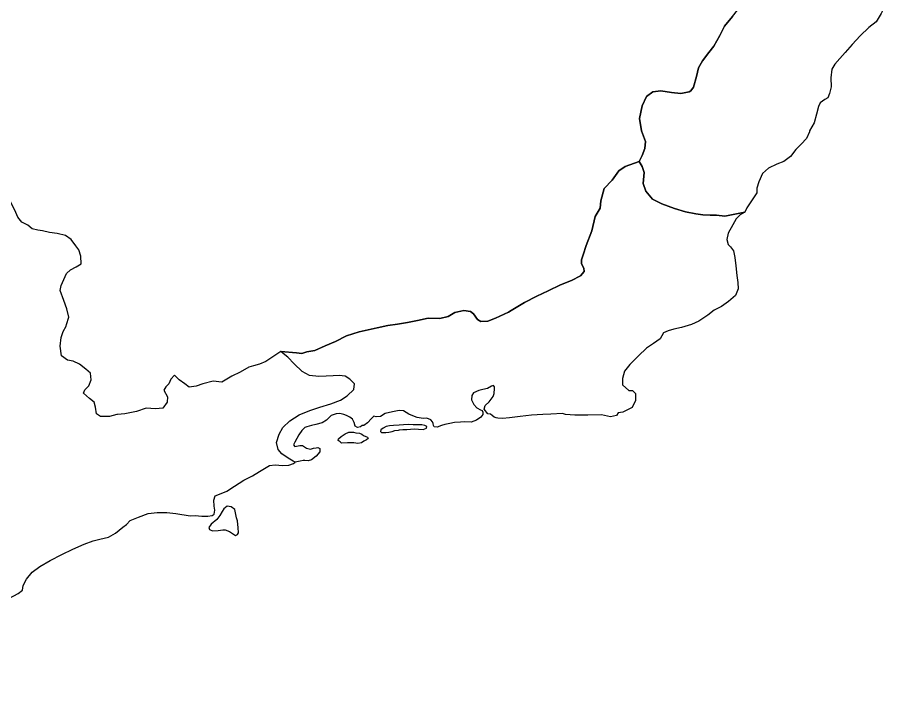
# Model space of a CAD drawing. Extents: x -73.8 to -34.9, y -33.8 to 5.4.
# Drawn here: x -47.04 to -39.7, y -25.24 to -19.59 of the extents above; entities that cross this region are included whole.
import ezdxf

# ---------------------------------------------------------------- set-up
doc = ezdxf.new("R2010")
doc.units = 0

# ---------------------------------------------------------------- blocks, each defined once
blk = doc.blocks.new('BLK7')
at = {"color": 7, "linetype": 'CONTINUOUS'}
blk.add_lwpolyline([(-41.802585, -20.802637), (-41.777303, -20.751245), (-41.755017, -20.693149), (-41.750045, -20.632832), (-41.781662, -20.542829), (-41.798326, -20.440223), (-41.777387, -20.333811), (-41.741029, -20.252841), (-41.687838, -20.215648), (-41.618979, -20.207303), (-41.530219, -20.219403), (-41.450226, -20.228628), (-41.379363, -20.215433), (-41.365563, -20.205215), (-41.34486, -20.174909), (-41.319105, -20.086641), (-41.30193, -20.012825), (-41.269045, -19.952847), (-41.213858, -19.883187), (-41.171915, -19.830615), (-41.123484, -19.738423), (-41.082426, -19.660593), (-41.015055, -19.57854), (-40.974346, -19.527216), (-40.967854, -19.472651), (-40.967078, -19.362117), (-40.969508, -19.256424), (-40.986913, -19.174834), (-40.992999, -19.159164), (-41.02177, -19.101402), (-41.072745, -19.022203), (-41.148576, -18.96431), (-41.193208, -18.903009), (-41.175317, -18.884475), (-41.115218, -18.865248), (-41.026582, -18.871586), (-40.936011, -18.871984), (-40.910549, -18.82758), (-40.932778, -18.775108), (-40.986884, -18.715704), (-41.002353, -18.671933), (-40.996941, -18.617468), (-40.980471, -18.534606), (-41.013413, -18.466755), (-41.078271, -18.421845), (-41.137092, -18.392591), (-41.13564, -18.31653), (-41.10599, -18.215492), (-41.022822, -18.170567), (-40.948688, -18.118203), (-40.883433, -18.091758), (-40.810405, -18.119943), (-40.744932, -18.127933), (-40.752008, -18.098544), (-40.806705, -18.058735), (-40.897925, -17.996165), (-40.900597, -17.9768), (-40.837411, -17.971208), (-40.782156, -17.971907), (-40.713031, -17.965854), (-40.627845, -17.950583), (-40.531039, -17.930995), (-40.376117, -17.934713), (-40.29861, -17.96006), (-40.210747, -18.00986), (-40.137048, -18.076721), (-40.051857, -18.122006), (-39.975725, -18.158735), (-39.892862, -18.204084), (-39.815927, -18.249829), (-39.739961, -18.297891), (-39.70849, -18.329862), (-39.7002, -18.385412), (-39.708909, -18.452604), (-39.713964, -18.534425), (-39.720044, -18.589952), (-39.731184, -18.642436), (-39.756626, -18.682277), (-39.789953, -18.728473), (-39.794808, -18.826367), (-39.790228, -18.893697), (-39.781646, -18.965301), (-39.756188, -19.036716), (-39.727101, -19.107831), (-39.708348, -19.198111), (-39.716797, -19.307771), (-39.724219, -19.415062), (-39.741139, -19.496736), (-39.74821, -19.52599), (-39.761484, -19.553449), (-39.805839, -19.625869), (-39.865768, -19.673145), (-39.93825, -19.743231), (-40.006985, -19.81531), (-40.065347, -19.881969), (-40.110402, -19.934937), (-40.152472, -19.980776), (-40.177887, -20.022998), (-40.185923, -20.097165), (-40.1854, -20.171805), (-40.197344, -20.229055), (-40.211211, -20.26463), (-40.237977, -20.27825), (-40.276826, -20.306616), (-40.291016, -20.338773), (-40.307114, -20.404413), (-40.328653, -20.477388), (-40.36775, -20.544865), (-40.36583, -20.55276), (-40.392645, -20.607772), (-40.437041, -20.657281), (-40.48187, -20.702224), (-40.527938, -20.761063), (-40.581618, -20.803247), (-40.640784, -20.825147), (-40.71253, -20.857217), (-40.762269, -20.903667), (-40.794141, -20.972894), (-40.810307, -21.025942), (-40.811565, -21.067474), (-40.868022, -21.150137), (-40.893635, -21.193568), (-40.912451, -21.230717), (-41.078914, -21.26313), (-41.149686, -21.253565), (-41.204849, -21.254302), (-41.265094, -21.2531), (-41.324807, -21.24377), (-41.410913, -21.227164), (-41.505293, -21.199591), (-41.610554, -21.158913), (-41.689875, -21.119727), (-41.747, -21.051212), (-41.769276, -20.988235), (-41.760833, -20.89537), (-41.777259, -20.843499)], close=True, dxfattribs=at)
at = {"flags": 1}
for tag in ['CODEST', 'UF', 'NOMEST', 'REGIAO']:
    blk.add_attdef(tag, (0, 0), '', height=0.2, dxfattribs=at)
blk = doc.blocks.new('BLK12')
at = {"color": 7, "linetype": 'CONTINUOUS'}
blk.add_lwpolyline([(-41.015055, -19.57854), (-41.082426, -19.660593), (-41.123484, -19.738423), (-41.171915, -19.830615), (-41.213858, -19.883187), (-41.269045, -19.952847), (-41.30193, -20.012825), (-41.319105, -20.086641), (-41.34486, -20.174909), (-41.365563, -20.205215), (-41.379363, -20.215433), (-41.450226, -20.228628), (-41.530219, -20.219403), (-41.618979, -20.207303), (-41.687838, -20.215648), (-41.741029, -20.252841), (-41.777387, -20.333811), (-41.798326, -20.440223), (-41.781662, -20.542829), (-41.750045, -20.632832), (-41.755017, -20.693149), (-41.777303, -20.751245), (-41.802585, -20.802637), (-41.920553, -20.84446), (-41.973991, -20.881685), (-42.030389, -20.959492), (-42.097329, -21.028804), (-42.124698, -21.13343), (-42.130893, -21.195031), (-42.172095, -21.264858), (-42.200677, -21.385748), (-42.247375, -21.511381), (-42.274552, -21.588323), (-42.288441, -21.630858), (-42.287024, -21.664241), (-42.268059, -21.701012), (-42.264451, -21.730777), (-42.297481, -21.765423), (-42.37333, -21.805368), (-42.464338, -21.841718), (-42.570224, -21.894066), (-42.665758, -21.937571), (-42.768044, -21.990733), (-42.881689, -22.058479), (-42.902814, -22.073764), (-43.013071, -22.122722), (-43.078103, -22.147832), (-43.136082, -22.151643), (-43.164685, -22.133857), (-43.199291, -22.085231), (-43.224089, -22.068338), (-43.280521, -22.059267), (-43.354922, -22.075617), (-43.412051, -22.108189), (-43.48149, -22.125328), (-43.580843, -22.123493), (-43.670095, -22.141798), (-43.75576, -22.158679), (-43.839148, -22.173063), (-43.920173, -22.186106), (-43.921409, -22.186181), (-44.010722, -22.205472), (-44.161313, -22.237626), (-44.268369, -22.271736), (-44.360951, -22.318843), (-44.447942, -22.357476), (-44.536307, -22.394989), (-44.603904, -22.408108), (-44.645325, -22.422041), (-44.690575, -22.415319), (-44.822293, -22.404838), (-44.947387, -22.48983), (-45.000876, -22.511296), (-45.053571, -22.525746), (-45.092757, -22.537135), (-45.163735, -22.579206), (-45.235325, -22.612007), (-45.319522, -22.664), (-45.391276, -22.653834), (-45.479845, -22.675821), (-45.536082, -22.69611), (-45.594194, -22.706035), (-45.632053, -22.67779), (-45.6777, -22.644124), (-45.7175, -22.603188), (-45.748009, -22.637198), (-45.76693, -22.677591), (-45.791699, -22.703189), (-45.808936, -22.729572), (-45.775729, -22.785943), (-45.779377, -22.831379), (-45.817682, -22.88318), (-45.877423, -22.888453), (-45.955421, -22.880668), (-46.038911, -22.909088), (-46.13787, -22.93008), (-46.197732, -22.934079), (-46.203912, -22.935532), (-46.264407, -22.951145), (-46.340652, -22.953536), (-46.37579, -22.928457), (-46.384918, -22.87431), (-46.394732, -22.830641), (-46.433813, -22.801081), (-46.483761, -22.754584), (-46.472613, -22.728535), (-46.440693, -22.693414), (-46.420795, -22.643742), (-46.426308, -22.58594), (-46.464238, -22.552827), (-46.51757, -22.511105), (-46.571291, -22.485636), (-46.62044, -22.476203), (-46.669676, -22.440047), (-46.681139, -22.360417), (-46.673581, -22.286923), (-46.654984, -22.235011), (-46.632264, -22.191048), (-46.627988, -22.176925), (-46.609878, -22.115743), (-46.625934, -22.043286), (-46.65172, -21.974734), (-46.680697, -21.891216), (-46.672881, -21.847907), (-46.629387, -21.747306), (-46.593769, -21.714399), (-46.546621, -21.689107), (-46.503206, -21.663969), (-46.507563, -21.601458), (-46.525115, -21.547655), (-46.550335, -21.513925), (-46.587693, -21.459816), (-46.637716, -21.424822), (-46.706544, -21.41036), (-46.770143, -21.401452), (-46.830249, -21.387727), (-46.868952, -21.381217), (-46.916523, -21.370419), (-46.955167, -21.338329), (-47.003307, -21.314749), (-47.037505, -21.270838), (-47.055308, -21.233223)], dxfattribs=at)
at = {"flags": 1}
for tag in ['CODEST', 'UF', 'NOMEST', 'REGIAO']:
    blk.add_attdef(tag, (0, 0), '', height=0.2, dxfattribs=at)
blk = doc.blocks.new('REGION6')
at = {"color": 7, "linetype": 'CONTINUOUS'}
for points in [[(-44.822293, -22.404838), (-44.690575, -22.415319), (-44.645325, -22.422041), (-44.603904, -22.408108), (-44.536307, -22.394989), (-44.447942, -22.357476), (-44.360951, -22.318843), (-44.268369, -22.271736), (-44.161313, -22.237626), (-44.010722, -22.205472), (-43.921409, -22.186181), (-43.920173, -22.186106), (-43.839148, -22.173063), (-43.75576, -22.158679), (-43.670095, -22.141798), (-43.580843, -22.123493), (-43.48149, -22.125328), (-43.412051, -22.108189), (-43.354922, -22.075617), (-43.280521, -22.059267), (-43.224089, -22.068338), (-43.199291, -22.085231), (-43.164685, -22.133857), (-43.136082, -22.151643), (-43.078103, -22.147832), (-43.013071, -22.122722), (-42.902814, -22.073764), (-42.881689, -22.058479), (-42.768044, -21.990733), (-42.665758, -21.937571), (-42.570224, -21.894066), (-42.464338, -21.841718), (-42.37333, -21.805368), (-42.297481, -21.765423), (-42.264451, -21.730777), (-42.268059, -21.701012), (-42.287024, -21.664241), (-42.288441, -21.630858), (-42.274552, -21.588323), (-42.247375, -21.511381), (-42.200677, -21.385748), (-42.172095, -21.264858), (-42.130893, -21.195031), (-42.124698, -21.13343), (-42.097329, -21.028804), (-42.030389, -20.959492), (-41.973991, -20.881685), (-41.920553, -20.84446), (-41.802585, -20.802637), (-41.777259, -20.843499), (-41.760833, -20.89537), (-41.769276, -20.988235), (-41.747, -21.051212), (-41.689875, -21.119727), (-41.610554, -21.158913), (-41.505293, -21.199591), (-41.410913, -21.227164), (-41.324807, -21.24377), (-41.265094, -21.2531), (-41.204849, -21.254302), (-41.149686, -21.253565), (-41.078914, -21.26313), (-40.912451, -21.230717), (-40.95227, -21.252224), (-40.985033, -21.286016), (-41.012619, -21.335226), (-41.053055, -21.406101), (-41.063031, -21.459651), (-41.053119, -21.501299), (-41.032703, -21.522609), (-41.007473, -21.556146), (-40.996182, -21.612583), (-40.988527, -21.683071), (-40.97991, -21.763802), (-40.969469, -21.823742), (-40.967209, -21.875166), (-40.990292, -21.933232), (-41.048924, -21.981554), (-41.108016, -22.025314), (-41.158876, -22.051193), (-41.170751, -22.056733), (-41.224085, -22.096566), (-41.298668, -22.148407), (-41.3606, -22.17627), (-41.446372, -22.201398), (-41.510731, -22.216776), (-41.557964, -22.229649), (-41.596078, -22.247544), (-41.625205, -22.296893), (-41.68003, -22.336747), (-41.741161, -22.375927), (-41.807632, -22.439629), (-41.882014, -22.513117), (-41.925521, -22.570447), (-41.941343, -22.631414), (-41.941582, -22.685448), (-41.890022, -22.733217), (-41.858876, -22.733121), (-41.834266, -22.757654), (-41.834037, -22.81624), (-41.861156, -22.875791), (-41.938767, -22.915094), (-41.978034, -22.922702), (-41.992438, -22.943344), (-42.042683, -22.954076), (-42.118911, -22.939169), (-42.234991, -22.939858), (-42.344702, -22.942286), (-42.423888, -22.936638), (-42.448545, -22.925798), (-42.545496, -22.931743), (-42.613905, -22.935563), (-42.708325, -22.942375), (-42.803829, -22.951509), (-42.895448, -22.962614), (-42.952462, -22.968936), (-42.99263, -22.967149), (-43.007833, -22.964759), (-43.024648, -22.957875), (-43.04068, -22.945176), (-43.055465, -22.932388), (-43.078126, -22.930508), (-43.108782, -22.891177), (-43.10006, -22.859481), (-43.065059, -22.828269), (-43.033752, -22.78234), (-43.024406, -22.758662), (-43.02408, -22.747125), (-43.02182, -22.728546), (-43.020292, -22.700807), (-43.029805, -22.691104), (-43.045578, -22.696804), (-43.080308, -22.715327), (-43.118169, -22.725999), (-43.153735, -22.734202), (-43.197283, -22.752158), (-43.211723, -22.775028), (-43.213808, -22.812026), (-43.195816, -22.849954), (-43.170986, -22.879345), (-43.139686, -22.895615), (-43.125459, -22.901543), (-43.119297, -22.916088), (-43.119078, -22.934498), (-43.136001, -22.957549), (-43.172656, -22.984264), (-43.219041, -22.998972), (-43.276756, -22.997163), (-43.309125, -22.999369), (-43.357594, -23.003813), (-43.398332, -23.011176), (-43.440233, -23.019759), (-43.46835, -23.028561), (-43.504929, -23.041381), (-43.528869, -23.039522), (-43.534737, -23.02839), (-43.537306, -23.011276), (-43.543436, -22.996704), (-43.558546, -22.979271), (-43.59074, -22.967577), (-43.621969, -22.968489), (-43.672583, -22.961448), (-43.709925, -22.947759), (-43.743697, -22.931521), (-43.788371, -22.903302), (-43.824838, -22.901051), (-43.880303, -22.912695), (-43.941846, -22.927014), (-43.982621, -22.951522), (-44.017444, -22.954888), (-44.037979, -22.948117), (-44.058998, -22.96905), (-44.092742, -23.004622), (-44.123677, -23.027328), (-44.137319, -23.029338), (-44.151711, -23.038314), (-44.175006, -23.045539), (-44.194637, -23.034079), (-44.204357, -23.003543), (-44.218894, -22.975613), (-44.241499, -22.957408), (-44.267595, -22.942875), (-44.290701, -22.935074), (-44.323783, -22.927882), (-44.355049, -22.928646), (-44.397824, -22.94395), (-44.436505, -22.98207), (-44.472426, -23.006172), (-44.526563, -23.020981), (-44.563629, -23.02898), (-44.603042, -23.039419), (-44.618964, -23.044986), (-44.644788, -23.07076), (-44.671083, -23.1081), (-44.703395, -23.167723), (-44.714247, -23.192603), (-44.704544, -23.205878), (-44.661161, -23.197527), (-44.63982, -23.197408), (-44.604378, -23.21952), (-44.572388, -23.227983), (-44.546525, -23.220654), (-44.525506, -23.215921), (-44.50933, -23.213788), (-44.492508, -23.220844), (-44.49424, -23.249796), (-44.525513, -23.287463), (-44.563543, -23.318611), (-44.59193, -23.326092), (-44.620961, -23.324376), (-44.632308, -23.323902), (-44.65953, -23.330148), (-44.70045, -23.338359), (-44.71752, -23.327833), (-44.759322, -23.304918), (-44.812143, -23.267631), (-44.843583, -23.230227), (-44.858805, -23.172245), (-44.837193, -23.101725), (-44.804667, -23.044419), (-44.745778, -22.987871), (-44.666416, -22.938176), (-44.578762, -22.900647), (-44.49419, -22.873647), (-44.400935, -22.846078), (-44.319192, -22.815706), (-44.262983, -22.778798), (-44.207951, -22.725802), (-44.20134, -22.678105), (-44.239202, -22.637768), (-44.27856, -22.611351), (-44.33139, -22.606507), (-44.380007, -22.60831), (-44.440919, -22.613148), (-44.500833, -22.614441), (-44.581304, -22.607703), (-44.642474, -22.572089), (-44.710597, -22.506846), (-44.764282, -22.451113), (-44.801251, -22.420937)], [(-43.980725, -23.07939), (-43.973978, -23.085877), (-43.955177, -23.085828), (-43.936205, -23.088071), (-43.911337, -23.085321), (-43.88307, -23.077737), (-43.859798, -23.07047), (-43.831282, -23.066319), (-43.821304, -23.065673), (-43.793953, -23.062744), (-43.760284, -23.060551), (-43.729111, -23.058514), (-43.699101, -23.0577), (-43.662686, -23.058764), (-43.622357, -23.061865), (-43.593056, -23.051857), (-43.591706, -23.036786), (-43.608696, -23.02754), (-43.632812, -23.023371), (-43.661738, -23.02182), (-43.705623, -23.021244), (-43.748263, -23.020575), (-43.789488, -23.022107), (-43.825558, -23.0256), (-43.873026, -23.027515), (-43.906697, -23.029682), (-43.935041, -23.036112), (-43.960302, -23.050412), (-43.977999, -23.065379)], [(-44.086771, -23.138019), (-44.098587, -23.147992), (-44.121476, -23.160969), (-44.143038, -23.175014), (-44.172851, -23.179194), (-44.205748, -23.175487), (-44.261052, -23.174321), (-44.309865, -23.176194), (-44.323182, -23.165481), (-44.337746, -23.154843), (-44.335063, -23.139681), (-44.312557, -23.120989), (-44.280231, -23.099379), (-44.247505, -23.083507), (-44.209885, -23.083472), (-44.189246, -23.091411), (-44.1602, -23.094206), (-44.13831, -23.102058), (-44.123825, -23.111526), (-44.105677, -23.119608), (-44.091356, -23.126777)]]:
    blk.add_lwpolyline(points, close=True, dxfattribs=at)
at = {"flags": 1}
for tag in ['CODEST', 'UF', 'NOMEST', 'REGIAO']:
    blk.add_attdef(tag, (0, 0), '', height=0.2, dxfattribs=at)
blk = doc.blocks.new('REGION8')
at = {"color": 7, "linetype": 'CONTINUOUS'}
for points in [[(-53.049695, -22.550382), (-53.003278, -22.557019), (-52.940578, -22.561214), (-52.887773, -22.581661), (-52.828721, -22.597413), (-52.759733, -22.600332), (-52.658272, -22.589049), (-52.536428, -22.609915), (-52.454752, -22.624158), (-52.389575, -22.620013), (-52.323229, -22.608882), (-52.281844, -22.608424), (-52.245519, -22.604541), (-52.165577, -22.579296), (-52.12454, -22.553332), (-52.085788, -22.544751), (-52.037926, -22.560356), (-51.971161, -22.581489), (-51.862689, -22.621707), (-51.818663, -22.629198), (-51.799756, -22.63472), (-51.729115, -22.658016), (-51.637135, -22.679801), (-51.555611, -22.676226), (-51.480405, -22.670395), (-51.432787, -22.666144), (-51.402674, -22.665645), (-51.36226, -22.678862), (-51.315364, -22.702379), (-51.255718, -22.734922), (-51.188416, -22.771938), (-51.127571, -22.798624), (-51.069362, -22.818388), (-51.027664, -22.829182), (-50.954427, -22.845145), (-50.916584, -22.851353), (-50.91784, -22.851377), (-50.849604, -22.867391), (-50.764854, -22.889983), (-50.707893, -22.906169), (-50.618379, -22.915845), (-50.546651, -22.917757), (-50.468667, -22.918339), (-50.38455, -22.912951), (-50.319106, -22.914905), (-50.279775, -22.927875), (-50.207882, -22.93542), (-50.206656, -22.934233), (-50.127798, -22.920729), (-50.039961, -22.913909), (-49.976897, -22.920413), (-49.927174, -22.943452), (-49.872234, -22.972127), (-49.819331, -23.01589), (-49.780336, -23.056536), (-49.741103, -23.104112), (-49.733339, -23.110849), (-49.685154, -23.161641), (-49.666403, -23.197021), (-49.654012, -23.230259), (-49.64269, -23.269315), (-49.633808, -23.310753), (-49.630595, -23.372033), (-49.627377, -23.433312), (-49.623448, -23.477203), (-49.609418, -23.560178), (-49.590688, -23.631441), (-49.572388, -23.688818), (-49.548749, -23.754145), (-49.539796, -23.795573), (-49.552911, -23.82026), (-49.573621, -23.845162), (-49.575359, -23.869525), (-49.543773, -23.90568), (-49.521147, -23.93861), (-49.489027, -23.989789), (-49.488911, -23.993259), (-49.429492, -24.063316), (-49.381893, -24.119804), (-49.344958, -24.160387), (-49.323683, -24.224584), (-49.314536, -24.268304), (-49.298465, -24.328022), (-49.300731, -24.372083), (-49.298973, -24.385923), (-49.297344, -24.432182), (-49.299201, -24.487807), (-49.300568, -24.55731), (-49.306324, -24.610737), (-49.303622, -24.651175), (-49.276725, -24.690879), (-49.246984, -24.702707), (-49.202375, -24.702494), (-49.163198, -24.693176), (-49.120422, -24.677947), (-49.055199, -24.683987), (-48.999013, -24.686818), (-48.946602, -24.690908), (-48.912589, -24.680536), (-48.863264, -24.670807), (-48.835311, -24.668721), (-48.772542, -24.677034), (-48.717635, -24.679802), (-48.655514, -24.671884), (-48.617529, -24.665938), (-48.589775, -24.659183), (-48.55509, -24.666069), (-48.528348, -24.696377), (-48.523444, -24.752917), (-48.529901, -24.812175), (-48.534535, -24.854006), (-48.542514, -24.907529), (-48.54778, -24.934336), (-48.563154, -24.963813), (-48.590303, -24.986758), (-48.617367, -25.01201), (-48.626528, -25.037793), (-48.611393, -25.063886), (-48.591528, -25.080552), (-48.552845, -25.08845), (-48.500847, -25.078501), (-48.463193, -25.062107), (-48.40994, -25.052083), (-48.352117, -25.059232), (-48.336805, -25.05867), (-48.293268, -25.060534), (-48.253048, -25.074081), (-48.229206, -25.092862), (-48.212911, -25.114238), (-48.196198, -25.144853), (-48.180752, -25.175515), (-48.165506, -25.201552), (-48.145562, -25.218151), (-48.115234, -25.237821), (-48.062746, -25.238113), (-48.024474, -25.235469), (-48.0117, -25.234971), (-47.978287, -25.210519), (-47.943527, -25.160551), (-47.890014, -25.075118), (-47.830252, -24.98826), (-47.79777, -24.946455), (-47.724887, -24.896056), (-47.639844, -24.83471), (-47.529437, -24.746802), (-47.445752, -24.687728), (-47.349446, -24.628067), (-47.197614, -24.536988), (-47.16951, -24.514924), (-47.11496, -24.488205), (-47.034603, -24.445267), (-46.999314, -24.41591), (-46.992537, -24.376279), (-46.964907, -24.322976), (-46.917291, -24.264129), (-46.852519, -24.218355), (-46.765283, -24.166882), (-46.666747, -24.114829), (-46.575359, -24.072313), (-46.480317, -24.028413), (-46.404749, -23.99929), (-46.348479, -23.987271), (-46.27476, -23.970895), (-46.216024, -23.936744), (-46.154493, -23.886251), (-46.121753, -23.86263), (-46.090902, -23.828698), (-46.021864, -23.799738), (-45.940339, -23.768946), (-45.865077, -23.7604), (-45.78157, -23.762935), (-45.706592, -23.770502), (-45.585434, -23.789396), (-45.585361, -23.790547), (-45.542571, -23.78822), (-45.48676, -23.792098), (-45.436132, -23.793931), (-45.399867, -23.788459), (-45.384332, -23.774891), (-45.378947, -23.741097), (-45.382365, -23.707791), (-45.386893, -23.657221), (-45.375371, -23.620777), (-45.339606, -23.608395), (-45.275711, -23.582882), (-45.212979, -23.54009), (-45.133255, -23.488228), (-45.061306, -23.452944), (-45.002169, -23.414908), (-44.918705, -23.365051), (-44.868746, -23.359829), (-44.808068, -23.36435), (-44.75538, -23.362395), (-44.714922, -23.347299), (-44.70045, -23.338359), (-44.71752, -23.327833), (-44.759322, -23.304918), (-44.812143, -23.267631), (-44.843583, -23.230227), (-44.858805, -23.172245), (-44.837193, -23.101725), (-44.804667, -23.044419), (-44.745778, -22.987871), (-44.666416, -22.938176), (-44.578762, -22.900647), (-44.49419, -22.873647), (-44.400935, -22.846078), (-44.319192, -22.815706), (-44.262983, -22.778798), (-44.207951, -22.725802), (-44.20134, -22.678105), (-44.239202, -22.637768), (-44.27856, -22.611351), (-44.33139, -22.606507), (-44.380007, -22.60831), (-44.440919, -22.613148), (-44.500833, -22.614441), (-44.581304, -22.607703), (-44.642474, -22.572089), (-44.710597, -22.506846), (-44.764282, -22.451113), (-44.801251, -22.420937), (-44.822293, -22.404838), (-44.947387, -22.48983), (-45.000876, -22.511296), (-45.053571, -22.525746), (-45.092757, -22.537135), (-45.163735, -22.579206), (-45.235325, -22.612007), (-45.319522, -22.664), (-45.391276, -22.653834), (-45.479845, -22.675821), (-45.536082, -22.69611), (-45.594194, -22.706035), (-45.632053, -22.67779), (-45.6777, -22.644124), (-45.7175, -22.603188), (-45.748009, -22.637198), (-45.76693, -22.677591), (-45.791699, -22.703189), (-45.808936, -22.729572), (-45.775729, -22.785943), (-45.779377, -22.831379), (-45.817682, -22.88318), (-45.877423, -22.888453), (-45.955421, -22.880668), (-46.038911, -22.909088), (-46.13787, -22.93008), (-46.197732, -22.934079), (-46.203912, -22.935532), (-46.264407, -22.951145), (-46.340652, -22.953536), (-46.37579, -22.928457), (-46.384918, -22.87431), (-46.394732, -22.830641), (-46.433813, -22.801081), (-46.483761, -22.754584), (-46.472613, -22.728535), (-46.440693, -22.693414), (-46.420795, -22.643742), (-46.426308, -22.58594), (-46.464238, -22.552827), (-46.51757, -22.511105), (-46.571291, -22.485636), (-46.62044, -22.476203), (-46.669676, -22.440047), (-46.681139, -22.360417), (-46.673581, -22.286923), (-46.654984, -22.235011), (-46.632264, -22.191048), (-46.627988, -22.176925), (-46.609878, -22.115743), (-46.625934, -22.043286), (-46.65172, -21.974734), (-46.680697, -21.891216), (-46.672881, -21.847907), (-46.629387, -21.747306), (-46.593769, -21.714399), (-46.546621, -21.689107), (-46.503206, -21.663969), (-46.507563, -21.601458), (-46.525115, -21.547655), (-46.550335, -21.513925), (-46.587693, -21.459816), (-46.637716, -21.424822), (-46.706544, -21.41036), (-46.770143, -21.401452), (-46.830249, -21.387727), (-46.868952, -21.381217), (-46.916523, -21.370419), (-46.955167, -21.338329), (-47.003307, -21.314749), (-47.037505, -21.270838), (-47.055308, -21.233223), (-47.146634, -21.0452), (-47.183596, -20.992062), (-47.208608, -20.929147), (-47.21367, -20.87009), (-47.206773, -20.830314), (-47.187203, -20.798173), (-47.161533, -20.764628), (-47.134847, -20.726393), (-47.117047, -20.682699), (-47.117097, -20.653656), (-47.132989, -20.628726), (-47.173569, -20.574558), (-47.216276, -20.527432), (-47.257246, -20.462796), (-47.267755, -20.389999), (-47.254913, -20.3163), (-47.236556, -20.285379), (-47.224095, -20.260495), (-47.231725, -20.225933), (-47.281271, -20.188337), (-47.361213, -20.128638), (-47.416929, -20.088905), (-47.422817, -20.035669), (-47.428823, -20.009165), (-47.468067, -19.980414), (-47.522998, -19.988259), (-47.573603, -20.0122), (-47.628899, -20.042111), (-47.691517, -20.011829), (-47.738036, -19.984436), (-47.824882, -19.993323), (-47.863926, -20.031891), (-47.881637, -20.082496), (-47.92817, -20.118989), (-48.008406, -20.142679), (-48.081415, -20.130048), (-48.141222, -20.07509), (-48.186261, -20.053336), (-48.222541, -20.103369), (-48.279205, -20.134297), (-48.408004, -20.14311), (-48.532114, -20.145868), (-48.591798, -20.16284), (-48.751617, -20.165382), (-48.809238, -20.20897), (-48.816911, -20.275489), (-48.825565, -20.387394), (-48.862244, -20.433836), (-48.901084, -20.414042), (-48.924956, -20.361238), (-48.942431, -20.276842), (-48.948645, -20.236315), (-48.984578, -20.189663), (-49.032412, -20.194518), (-49.070783, -20.266554), (-49.127558, -20.301878), (-49.183451, -20.285982), (-49.184822, -20.281367), (-49.224286, -20.23825), (-49.244401, -20.182965), (-49.26292, -20.056679), (-49.264194, -20.013674), (-49.277471, -19.980299), (-49.405745, -19.963935), (-49.502044, -19.947821), (-49.632641, -19.93484), (-49.735293, -19.909449), (-49.911392, -19.89271), (-50.099851, -19.871417), (-50.297954, -19.855946), (-50.439974, -19.820504), (-50.459918, -19.806948), (-50.505679, -19.791582), (-50.583475, -19.828026), (-50.647802, -19.864178), (-50.754905, -19.912743), (-50.826401, -19.962924), (-50.994828, -20.037331), (-50.997963, -20.064035), (-51.011075, -20.144218), (-51.027178, -20.200131), (-51.0689, -20.271592), (-51.121271, -20.307335), (-51.183753, -20.332823), (-51.263614, -20.355126), (-51.321087, -20.386265), (-51.386865, -20.437218), (-51.443927, -20.493788), (-51.510572, -20.570185), (-51.564971, -20.642882), (-51.607083, -20.713047), (-51.63455, -20.772546), (-51.649747, -20.826058), (-51.652779, -20.86664), (-51.663211, -20.909652), (-51.695794, -20.963427), (-51.742025, -21.018558), (-51.784625, -21.070147), (-51.831213, -21.106728), (-51.877576, -21.159503), (-51.892409, -21.245403), (-51.888846, -21.315989), (-51.896895, -21.358946), (-51.896667, -21.373997), (-51.921786, -21.440349), (-51.968068, -21.508142), (-52.012503, -21.534211), (-52.067091, -21.547663), (-52.080253, -21.586041), (-52.074175, -21.664697), (-52.111483, -21.76127), (-52.17895, -21.845465), (-52.247657, -21.936588), (-52.319133, -22.012657), (-52.384372, -22.09441), (-52.39551, -22.103791), (-52.468312, -22.1879), (-52.594876, -22.284061), (-52.725483, -22.367412), (-52.823833, -22.431878), (-52.896099, -22.478725), (-52.954784, -22.50461), (-53.015979, -22.532803), (-53.068447, -22.557445)], [(-45.178143, -23.933053), (-45.181211, -23.887036), (-45.185413, -23.861871), (-45.187402, -23.831959), (-45.195449, -23.805856), (-45.199794, -23.778388), (-45.210154, -23.736248), (-45.239403, -23.71365), (-45.273872, -23.707507), (-45.301357, -23.730993), (-45.317534, -23.753842), (-45.335557, -23.787189), (-45.362471, -23.819875), (-45.407906, -23.859363), (-45.427445, -23.889322), (-45.423809, -23.906447), (-45.3978, -23.917709), (-45.348763, -23.913819), (-45.309956, -23.908179), (-45.292253, -23.908339), (-45.253495, -23.921166), (-45.221598, -23.944765), (-45.204463, -23.955339), (-45.187217, -23.948583)]]:
    blk.add_lwpolyline(points, close=True, dxfattribs=at)
at = {"flags": 1}
for tag in ['CODEST', 'UF', 'NOMEST', 'REGIAO']:
    blk.add_attdef(tag, (0, 0), '', height=0.2, dxfattribs=at)

msp = doc.modelspace()

# ---------------------------------------------------------------- block references
for name in ['BLK12', 'BLK7']:
    msp.add_blockref(name, (0, 0))
at = {"color": 7}
for name in ['REGION8', 'REGION6']:
    msp.add_blockref(name, (0, 0), dxfattribs=at)

doc.saveas('drawing.dxf')
